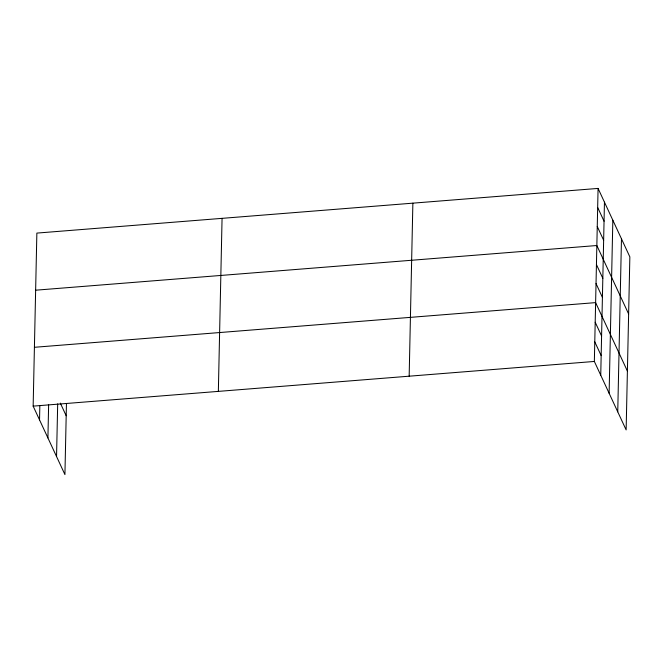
<?xml version="1.0" encoding="UTF-8"?>
<svg xmlns="http://www.w3.org/2000/svg" width="663" height="663" viewBox="0 0 663 663"><rect width="100%" height="100%" fill="white"/><g stroke="black" fill="none" stroke-linecap="round" stroke-linejoin="round"><path stroke-width="0.99" d="M66.449 403.734L64.924 474.584L33.15 406.129L36.863 233.094L598.076 188.416L629.85 256.871L626.137 429.906L594.355 361.451L598.076 188.416M39.54 419.886L39.846 405.433M47.918 437.936L48.623 404.911M56.546 456.534L57.681 403.891M218.351 391.385L222.064 218.351M409.162 376.194L412.875 203.16M600.744 375.208L604.457 202.174M609.123 393.258L612.836 220.224M617.75 411.856L621.471 238.821M35.636 290.195L596.849 245.517L628.623 313.972M34.41 347.296L595.623 302.618L627.397 371.073M33.15 406.129L594.355 361.451M597.661 207.453L604.051 221.21M597.255 226.481L603.645 240.238M596.435 264.554L602.824 278.311M596.029 283.582L602.418 297.339M595.2 322.226L601.581 335.984M594.777 341.843L601.167 355.6M60.325 403.121L66.192 415.751"/></g></svg>
